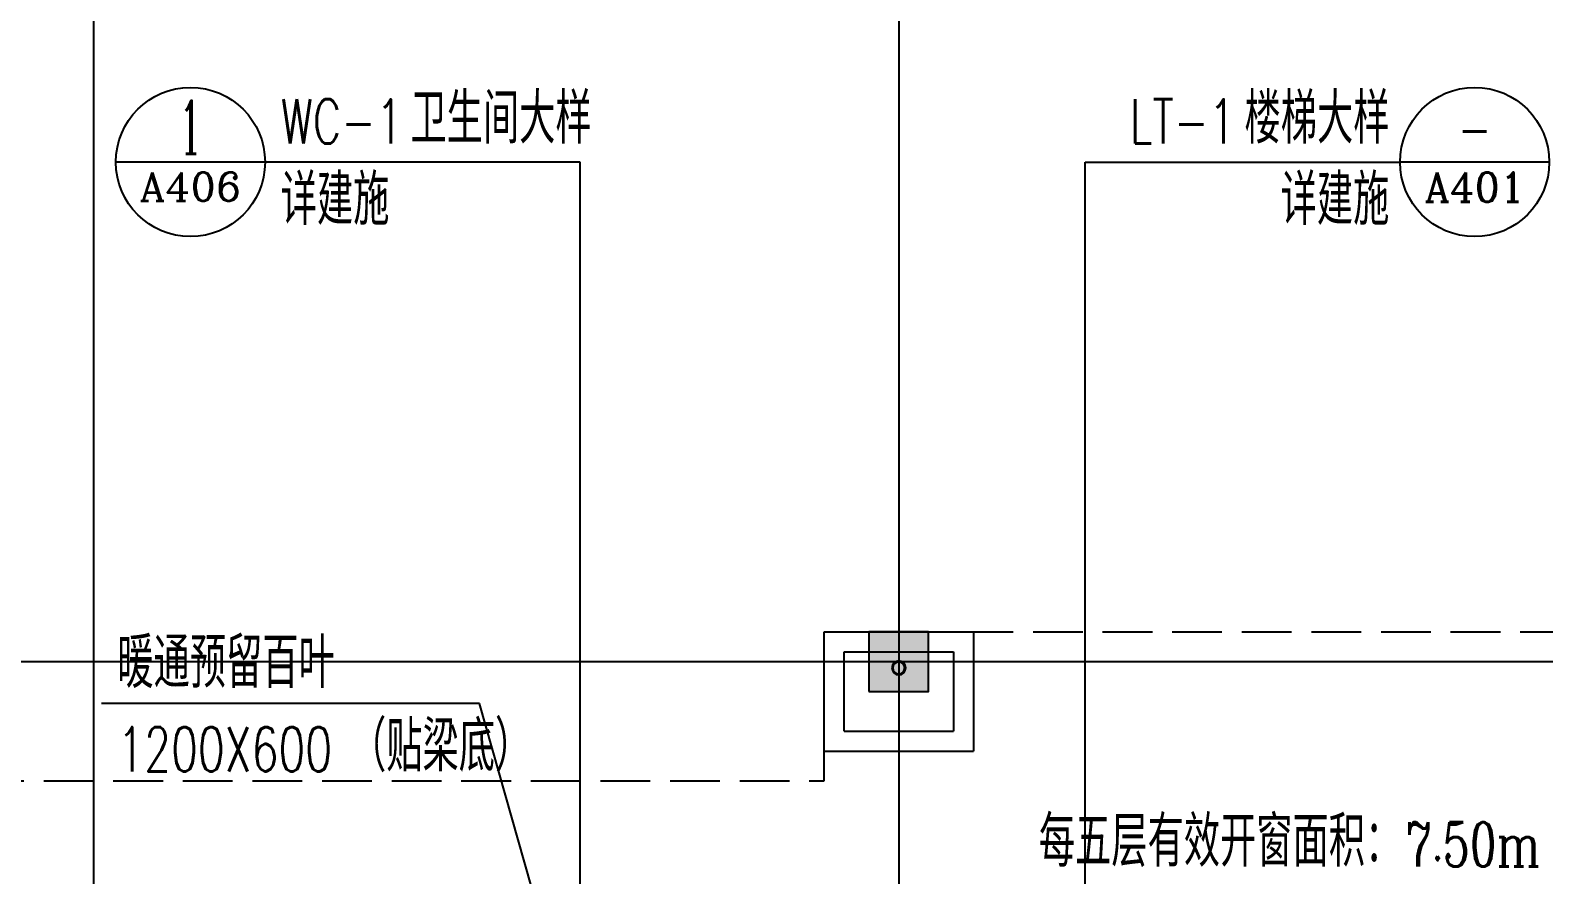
# Model space of a CAD drawing. Extents: x 1738711 to 2346805, y 1189731 to 2516152.
# Drawn here: x 1950257 to 1965478, y 1707182 to 1715674 of the extents above; entities that cross this region are included whole.
import ezdxf
from ezdxf.enums import TextEntityAlignment as Align

# ---------------------------------------------------------------- set-up
doc = ezdxf.new("R2010")
doc.units = 0
doc.header["$LTSCALE"] = 1000
doc.header["$MEASUREMENT"] = 0
doc.linetypes.add('DASH', pattern=[0.35, 0.25, -0.1])
doc.linetypes.add('复件 140224通州运河二期售楼部条件图_t3$0$X-ME SHAFT SH$0$X-B2$0$WATER_LINE', pattern=[0])
for name, color, linetype in [('COLUMN', 9, 'Continuous'), ('DIM_IDEN', 3, 'Continuous'), ('DIM_LEAD', 3, 'Continuous'), ('DOTE', 1, 'Continuous'), ('PUB_HATCH', 8, 'Continuous'), ('PUB_TEXT', 7, 'Continuous'), ('WALL', 40, 'Continuous'), ('YS', 6, 'Continuous'), ('看线', 8, 'Continuous')]:
    doc.layers.add(name, color=color, linetype=linetype)
doc.styles.add('_TCH_DIM', font='SIMPLEX', dxfattribs={"bigfont": 'GBCBIG'})
doc.styles.add('_TCH_LABEL', font='COMPLEX', dxfattribs={"bigfont": 'GBCBIG'})

# ---------------------------------------------------------------- blocks, each defined once
blk = doc.blocks.new('A$C68B42598')
at = {"layer": 'YS'}
for radius in [70, 60]:
    blk.add_circle((70, 70), radius, dxfattribs=at)
blk = doc.blocks.new('_FZH')
blk.add_lwpolyline([(-0.5, -0.5), (0.5, -0.5), (0.5, 0.5), (-0.5, 0.5)], close=True)
at = {"layer": 'PUB_HATCH'}
blk.add_solid([(-0.5, -0.5), (0.5, -0.5), (-0.5, 0.5), (0.5, 0.5)], dxfattribs=at)

msp = doc.modelspace()

# ---------------------------------------------------------------- linework, layer by layer
at = {"layer": 'DIM_IDEN'}
for p, q in [((1952618, 1714349.3), (1951118, 1714349.3)), ((1955786.3, 1714349.3), (1952618, 1714349.3)), ((1955786.3, 1703907.9), (1955786.3, 1714349.3)), ((1960865.5, 1714349.3), (1964033.8, 1714349.3)), ((1960865.5, 1703907.9), (1960865.5, 1714349.3)), ((1965533.8, 1714349.3), (1964033.8, 1714349.3))]:
    msp.add_line(p, q, dxfattribs=at)
for centre in [(1951868, 1714349.3), (1964783.8, 1714349.3)]:
    msp.add_circle(centre, 750, dxfattribs=at)
at = {"layer": 'DIM_LEAD'}
for p, q in [((1954775, 1708903.7), (1950974.8, 1708903.7)), ((1955641.9, 1705858.7), (1954775, 1708903.7)), ((1955641.9, 1705858.7), (1954775, 1708903.7))]:
    msp.add_line(p, q, dxfattribs=at)
at = {"layer": 'DOTE'}
for p, q in [((1950891.9, 1721249.3), (1950891.9, 1683625.4)), ((1958991.9, 1721249.3), (1958991.9, 1683625.4)), ((1919991.9, 1709325.4), (2001891.9, 1709325.4))]:
    msp.add_line(p, q, dxfattribs=at)
at = {"layer": 'WALL', "linetype": '复件 140224通州运河二期售楼部条件图_t3$0$X-ME SHAFT SH$0$X-B2$0$WATER_LINE'}
for p, q in [((1958241.9, 1709625.4), (1959741.9, 1709625.4)), ((1958241.9, 1708425.4), (1958241.9, 1709625.4)), ((1959741.9, 1709625.4), (1959741.9, 1708425.4)), ((1958441.9, 1709425.4), (1959541.9, 1709425.4)), ((1958441.9, 1708625.4), (1958441.9, 1709425.4)), ((1959541.9, 1709425.4), (1959541.9, 1708625.4)), ((1958441.9, 1708625.4), (1959541.9, 1708625.4)), ((1958241.9, 1708425.4), (1959741.9, 1708425.4))]:
    msp.add_line(p, q, dxfattribs=at)
at = {"layer": '看线', "linetype": 'DASH', "ltscale": 2}
msp.add_lwpolyline([(1944091.9, 1708125.4), (1958241.9, 1708125.4), (1958241.9, 1709625.4), (1984041.9, 1709625.4), (1984041.9, 1708125.4), (1998191.9, 1708125.4)], dxfattribs=at)

# ---------------------------------------------------------------- block references
at = {"layer": 'COLUMN', "linetype": '复件 140224通州运河二期售楼部条件图_t3$0$X-ME SHAFT SH$0$X-B2$0$WATER_LINE', "xscale": 600, "yscale": 600, "zscale": 600}
msp.add_blockref('_FZH', (1958991.9, 1709325.4), dxfattribs=at)
at = {"layer": 'YS', "xscale": -1, "rotation": 180}
msp.add_blockref('A$C68B42598', (1958921.9, 1709331.8), dxfattribs=at)

# ---------------------------------------------------------------- texts
at = {"layer": 'PUB_TEXT', "color": 7}
for s, style, p in [('卫生间大样', '_TCH_DIM', (1954080.5, 1714534.7)), ('楼梯大样', '_TCH_DIM', (1962468.9, 1714534.7)), ('详建施', '_TCH_DIM', (1952775.5, 1713717.1)), ('详建施', '_TCH_DIM', (1962831.9, 1713717.1)), ('暖通预留百叶', '_TCH_DIM', (1951132.3, 1709061.2)), ('（贴梁底）', '_TCH_DIM', (1953472.3, 1708221.2)), ('每五层有效开窗面积：', '_TCH_LABEL', (1960400.1, 1707263.9))]:
    msp.add_text(s, height=506.38, dxfattribs=dict(at, style=style)).set_placement(p)
at = {"layer": 'PUB_TEXT', "color": 7, "style": '_TCH_LABEL'}
for s, height, p, p2 in [('1', 535.4, (1951753.2, 1714431.6), (1951982.7, 1714431.6)), ('A406', 283.33, (1951355.3, 1713960.4), (1952380.7, 1713960.4)), ('A401', 297.49, (1964280.9, 1713948.3), (1965286.7, 1713948.3))]:
    msp.add_text(s, height=height, dxfattribs=at).set_placement(p, p2, align=Align.FIT)
at = {"layer": 'PUB_TEXT', "color": 7, "width": 0.705882}
for s, style, p in [('WC-1', '_TCH_DIM', (1952775.5, 1714534.7)), ('LT-1', '_TCH_DIM', (1961313.9, 1714534.7)), ('1200X600', '_TCH_DIM', (1951132.3, 1708221.2)), ('7.50m', '_TCH_LABEL', (1964086.3, 1707263.9))]:
    msp.add_text(s, height=446.25, dxfattribs=dict(at, style=style)).set_placement(p)
at = {"layer": 'PUB_TEXT', "color": 7, "style": '_TCH_LABEL', "width": 0.777778}
msp.add_text('-', height=522, dxfattribs=at).set_placement((1964609.8, 1714432.3), (1964957.8, 1714432.3), align=Align.FIT)

doc.saveas('drawing.dxf')
